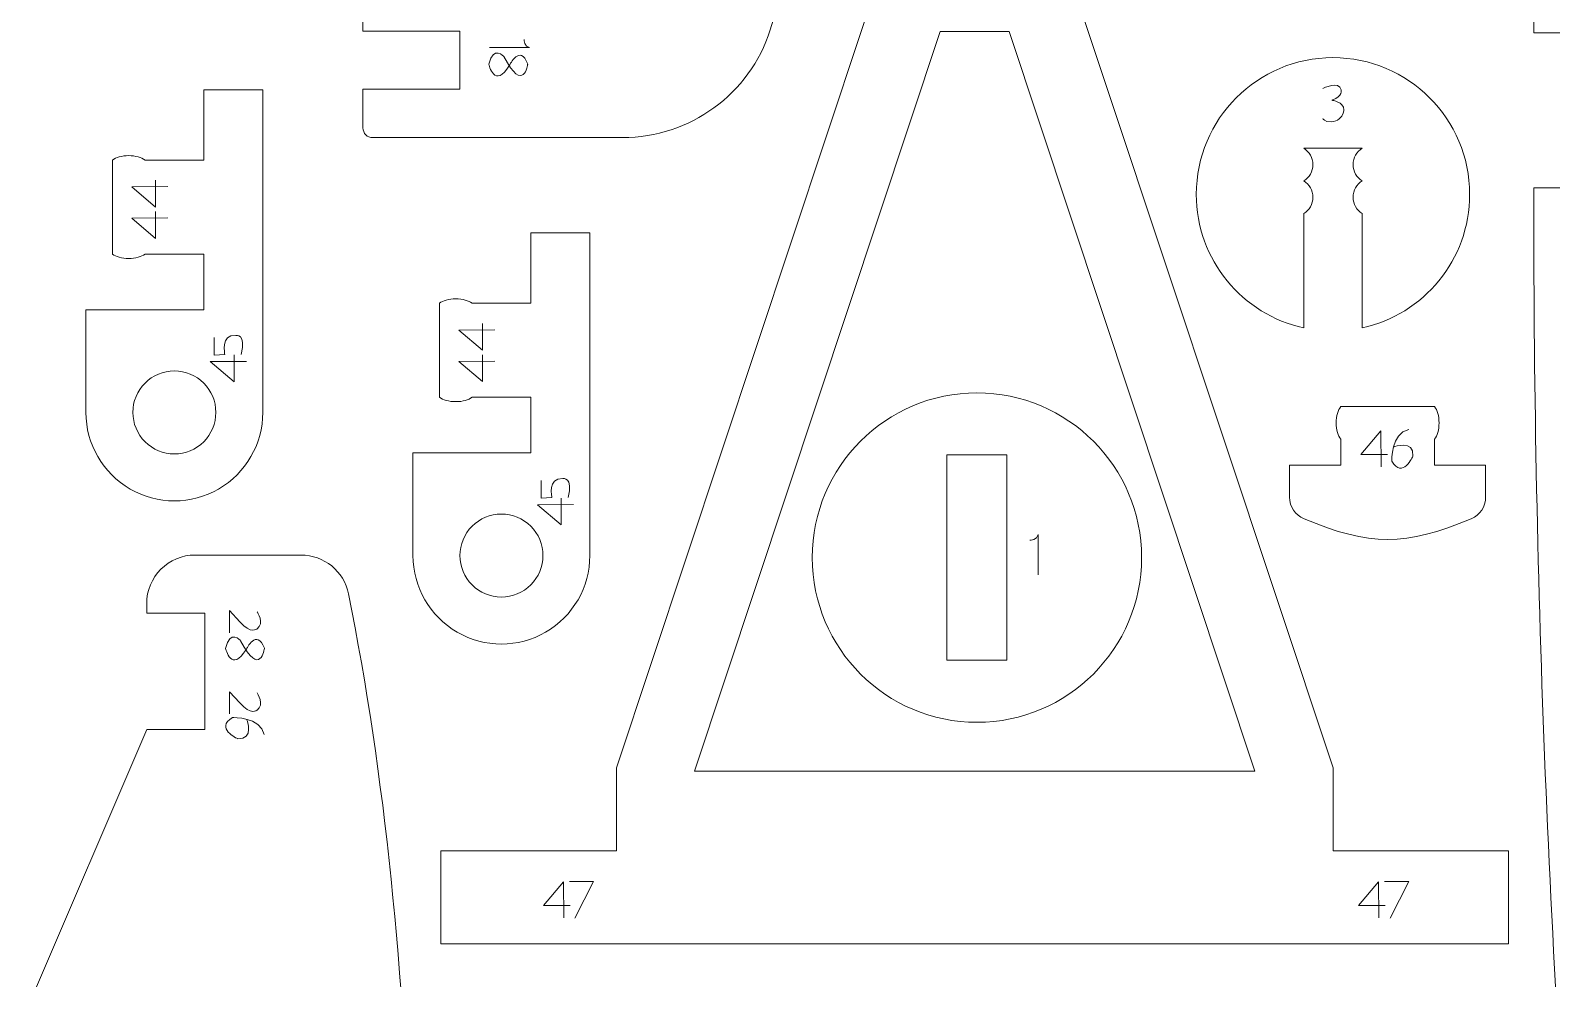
# Model space of a CAD drawing. Header units: centimetres. Extents: x -25 to 25, y -32.5 to 32.5.
# Drawn here: x -14.61 to -6.68, y -4.55 to 0.4 of the extents above; entities that cross this region are included whole.
import ezdxf

# ---------------------------------------------------------------- set-up
doc = ezdxf.new("R2010")
doc.units = ezdxf.units.CM
doc.header["$MEASUREMENT"] = 0
doc.layers.add('Capa 1', color=7, linetype='Continuous')

msp = doc.modelspace()

# ---------------------------------------------------------------- linework, layer by layer
at = {"layer": 'Capa 1', "color": 250, "lineweight": 9}
for points, knots in [([(-12.87638, 6.05068), (-12.87638, 6.06406), (-12.87109, 6.07689), (-12.86161, 6.08637), (-12.86161, 6.08637), (-12.85215, 6.09584), (-12.83926, 6.10118), (-12.82588, 6.10118), (-12.82588, 6.10118), (-12.82588, 6.10118), (-11.5227, 6.10118), (-11.5227, 6.10118), (-11.5227, 6.10118), (-11.17166, 6.1013), (-10.86058, 5.87417), (-10.7532, 5.53995), (-10.7532, 5.53995), (-10.21686, 3.86875), (-10.21708, 2.07062), (-10.7532, 0.39936), (-10.7532, 0.39936), (-10.86035, 0.06505), (-11.17166, -0.16177), (-11.5227, -0.16189), (-11.5227, -0.16189), (-11.5227, -0.16189), (-12.82588, -0.16189), (-12.82588, -0.16189), (-12.82588, -0.16189), (-12.83926, -0.16189), (-12.85209, -0.15658), (-12.86157, -0.14712), (-12.86157, -0.14712), (-12.87105, -0.13767), (-12.87638, -0.12477), (-12.87638, -0.11137), (-12.87638, -0.11137), (-12.87638, -0.11137), (-12.87638, 0.09067), (-12.87638, 0.09067), (-12.87638, 0.09067), (-12.87638, 0.09067), (-12.37129, 0.09067), (-12.37129, 0.09067), (-12.37129, 0.09067), (-12.37129, 0.09067), (-12.37129, 0.3937), (-12.37129, 0.3937), (-12.37129, 0.3937), (-12.37129, 0.3937), (-12.87638, 0.3937), (-12.87638, 0.3937), (-12.87638, 0.3937), (-12.87638, 0.3937), (-12.87638, 0.74728), (-12.87638, 0.74728), (-12.87638, 0.74728), (-12.87638, 0.76066), (-12.87109, 0.77349), (-12.86161, 0.78297), (-12.86161, 0.78297), (-12.85215, 0.79244), (-12.83926, 0.79778), (-12.82588, 0.79778), (-12.82588, 0.79778), (-12.82588, 0.79778), (-12.70591, 0.79778), (-12.70591, 0.79778), (-12.70591, 0.79778), (-12.68653, 0.79778), (-12.66887, 0.80884), (-12.66044, 0.82628), (-12.66044, 0.82628), (-12.00554, 2.18067), (-12.00514, 3.75882), (-12.66044, 5.113), (-12.66044, 5.113), (-12.66889, 5.13044), (-12.68653, 5.14153), (-12.70591, 5.14151), (-12.70591, 5.14151), (-12.70591, 5.14151), (-12.82588, 5.14151), (-12.82588, 5.14151), (-12.82588, 5.14151), (-12.83926, 5.14151), (-12.85209, 5.14682), (-12.86157, 5.15628), (-12.86157, 5.15628), (-12.87105, 5.16573), (-12.87638, 5.17863), (-12.87638, 5.19203), (-12.87638, 5.19203), (-12.87638, 5.19203), (-12.87638, 5.54558), (-12.87638, 5.54558), (-12.87638, 5.54558), (-12.87638, 5.54558), (-12.37129, 5.54558), (-12.37129, 5.54558), (-12.37129, 5.54558), (-12.37129, 5.54558), (-12.37129, 5.84864), (-12.37129, 5.84864), (-12.37129, 5.84864), (-12.37129, 5.84864), (-12.87638, 5.84864), (-12.87638, 5.84864), (-12.87638, 5.84864), (-12.87638, 5.84864), (-12.87638, 6.05068), (-12.87638, 6.05068)], [0, 0, 0, 0, 0.0344828, 0.0344828, 0.0344828, 0.0344828, 0.0689655, 0.0689655, 0.0689655, 0.0689655, 0.1034483, 0.1034483, 0.1034483, 0.1034483, 0.137931, 0.137931, 0.137931, 0.137931, 0.1724138, 0.1724138, 0.1724138, 0.1724138, 0.2068966, 0.2068966, 0.2068966, 0.2068966, 0.2413793, 0.2413793, 0.2413793, 0.2413793, 0.2758621, 0.2758621, 0.2758621, 0.2758621, 0.3103448, 0.3103448, 0.3103448, 0.3103448, 0.3448276, 0.3448276, 0.3448276, 0.3448276, 0.3793103, 0.3793103, 0.3793103, 0.3793103, 0.4137931, 0.4137931, 0.4137931, 0.4137931, 0.4482759, 0.4482759, 0.4482759, 0.4482759, 0.4827586, 0.4827586, 0.4827586, 0.4827586, 0.5172414, 0.5172414, 0.5172414, 0.5172414, 0.5517241, 0.5517241, 0.5517241, 0.5517241, 0.5862069, 0.5862069, 0.5862069, 0.5862069, 0.6206897, 0.6206897, 0.6206897, 0.6206897, 0.6551724, 0.6551724, 0.6551724, 0.6551724, 0.6896552, 0.6896552, 0.6896552, 0.6896552, 0.7241379, 0.7241379, 0.7241379, 0.7241379, 0.7586207, 0.7586207, 0.7586207, 0.7586207, 0.7931034, 0.7931034, 0.7931034, 0.7931034, 0.8275862, 0.8275862, 0.8275862, 0.8275862, 0.862069, 0.862069, 0.862069, 0.862069, 0.8965517, 0.8965517, 0.8965517, 0.8965517, 0.9310345, 0.9310345, 0.9310345, 0.9310345, 1, 1, 1, 1]), ([(-1.3168, -0.4231), (-1.3168, -0.4231), (-1.3168, 0.38503), (-1.3168, 0.38503), (-1.3168, 0.38503), (-1.3168, 0.38503), (-1.01376, 0.38503), (-1.01376, 0.38503), (-1.01376, 0.38503), (-1.01376, 0.38503), (-1.01376, 4.01342), (-1.01376, 4.01342), (-1.01376, 4.01342), (-2.91752, 4.3615), (-4.86798, 4.36158), (-6.77174, 4.01342), (-6.77174, 4.01342), (-6.77174, 4.01342), (-6.77174, 0.38503), (-6.77174, 0.38503), (-6.77174, 0.38503), (-6.77174, 0.38503), (-6.46868, 0.38503), (-6.46868, 0.38503), (-6.46868, 0.38503), (-6.46868, 0.38503), (-6.46868, -0.4231), (-6.46868, -0.4231)], [0, 0, 0, 0, 0.125, 0.125, 0.125, 0.125, 0.25, 0.25, 0.25, 0.25, 0.375, 0.375, 0.375, 0.375, 0.5, 0.5, 0.5, 0.5, 0.625, 0.625, 0.625, 0.625, 0.75, 0.75, 0.75, 0.75, 1, 1, 1, 1]), ([(-10.09375, 3.12097), (-10.09375, 3.12097), (-10.09375, 0.94761), (-10.09375, 0.94761), (-10.09375, 0.94761), (-10.09375, 0.94761), (-11.55521, -3.44663), (-11.55521, -3.44663), (-11.55521, -3.44663), (-11.55521, -3.44663), (-11.55521, -3.87984), (-11.55521, -3.87984), (-11.55521, -3.87984), (-12.0573, -3.87984), (-12.0314, -3.87984), (-12.47023, -3.87984), (-12.47023, -3.87984), (-12.47023, -3.87984), (-12.47023, -4.36464), (-12.47023, -4.36464), (-12.47023, -4.36464), (-12.47023, -4.36464), (-6.90319, -4.36464), (-6.90319, -4.36464), (-6.90319, -4.36464), (-6.90319, -4.36464), (-6.90319, -3.87984), (-6.90319, -3.87984), (-6.90319, -3.87984), (-7.33947, -3.87984), (-7.31465, -3.87984), (-7.81821, -3.87984), (-7.81821, -3.87984), (-7.81821, -3.87984), (-7.81821, -3.44663), (-7.81821, -3.44663), (-7.81821, -3.44663), (-7.81821, -3.44663), (-9.27973, 0.94761), (-9.27973, 0.94761), (-9.27973, 0.94761), (-9.27973, 0.94761), (-9.27973, 3.12097), (-9.27973, 3.12097), (-9.27973, 3.12097), (-9.27973, 3.12097), (-10.09375, 3.12097), (-10.09375, 3.12097)], [0, 0, 0, 0, 0.0769231, 0.0769231, 0.0769231, 0.0769231, 0.1538462, 0.1538462, 0.1538462, 0.1538462, 0.2307692, 0.2307692, 0.2307692, 0.2307692, 0.3076923, 0.3076923, 0.3076923, 0.3076923, 0.3846154, 0.3846154, 0.3846154, 0.3846154, 0.4615385, 0.4615385, 0.4615385, 0.4615385, 0.5384615, 0.5384615, 0.5384615, 0.5384615, 0.6153846, 0.6153846, 0.6153846, 0.6153846, 0.6923077, 0.6923077, 0.6923077, 0.6923077, 0.7692308, 0.7692308, 0.7692308, 0.7692308, 0.8461538, 0.8461538, 0.8461538, 0.8461538, 1, 1, 1, 1]), ([(-9.86673, 0.39139), (-9.86673, 0.39139), (-11.14818, -3.46455), (-11.14818, -3.46455), (-11.14818, -3.46455), (-11.14818, -3.46455), (-8.22524, -3.46455), (-8.22524, -3.46455), (-8.22524, -3.46455), (-8.22524, -3.46455), (-9.50669, 0.39139), (-9.50669, 0.39139), (-9.50669, 0.39139), (-9.50669, 0.39139), (-9.86673, 0.39139), (-9.86673, 0.39139)], [0, 0, 0, 0, 0.2, 0.2, 0.2, 0.2, 0.4, 0.4, 0.4, 0.4, 0.6, 0.6, 0.6, 0.6, 1, 1, 1, 1]), ([(-7.66716, -0.55753), (-7.66716, -0.55753), (-7.66716, -1.15397), (-7.66716, -1.15397), (-7.66716, -1.15397), (-7.34639, -1.08451), (-7.10605, -0.79913), (-7.10605, -0.45755), (-7.10605, -0.45755), (-7.10605, -0.06398), (-7.42509, 0.25506), (-7.81866, 0.25506), (-7.81866, 0.25506), (-8.21223, 0.25506), (-8.53128, -0.06398), (-8.53128, -0.45755), (-8.53128, -0.45755), (-8.53128, -0.79913), (-8.29094, -1.08452), (-7.97016, -1.15397), (-7.97016, -1.15397), (-7.97016, -1.15397), (-7.97017, -0.5577), (-7.97017, -0.5577)], [0, 0, 0, 0, 0.1428571, 0.1428571, 0.1428571, 0.1428571, 0.2857143, 0.2857143, 0.2857143, 0.2857143, 0.4285714, 0.4285714, 0.4285714, 0.4285714, 0.5714286, 0.5714286, 0.5714286, 0.5714286, 0.7142857, 0.7142857, 0.7142857, 0.7142857, 1, 1, 1, 1]), ([(-14.01269, -0.27903), (-14.01269, -0.27903), (-13.70666, -0.27903), (-13.70666, -0.27903), (-13.70666, -0.27903), (-13.70666, -0.27903), (-13.70666, 0.08817), (-13.70666, 0.08817), (-13.70666, 0.08817), (-13.70666, 0.08817), (-13.39849, 0.08817), (-13.39849, 0.08817), (-13.39849, 0.08817), (-13.39849, 0.08817), (-13.39849, -1.5942), (-13.39849, -1.5942), (-13.39849, -1.5942), (-13.39849, -1.759), (-13.4864, -1.91124), (-13.62908, -1.99363), (-13.62908, -1.99363), (-13.77176, -2.076), (-13.94759, -2.076), (-14.09027, -1.99363), (-14.09027, -1.99363), (-14.23296, -1.91124), (-14.32087, -1.759), (-14.32087, -1.5942), (-14.32087, -1.5942), (-14.32087, -1.5942), (-14.32087, -1.05959), (-14.32087, -1.05959), (-14.32087, -1.05959), (-14.32087, -1.05959), (-13.70666, -1.05959), (-13.70666, -1.05959), (-13.70666, -1.05959), (-13.70666, -1.05959), (-13.70666, -0.76869), (-13.70666, -0.76869), (-13.70666, -0.76869), (-13.70666, -0.76869), (-14.01269, -0.76869), (-14.01269, -0.76869)], [0, 0, 0, 0, 0.0833333, 0.0833333, 0.0833333, 0.0833333, 0.1666667, 0.1666667, 0.1666667, 0.1666667, 0.25, 0.25, 0.25, 0.25, 0.3333333, 0.3333333, 0.3333333, 0.3333333, 0.4166667, 0.4166667, 0.4166667, 0.4166667, 0.5, 0.5, 0.5, 0.5, 0.5833333, 0.5833333, 0.5833333, 0.5833333, 0.6666667, 0.6666667, 0.6666667, 0.6666667, 0.75, 0.75, 0.75, 0.75, 0.8333333, 0.8333333, 0.8333333, 0.8333333, 1, 1, 1, 1]), ([(-14.01269, -0.27903), (-14.03065, -0.26504), (-14.06204, -0.25577), (-14.09775, -0.25577), (-14.09775, -0.25577), (-14.13347, -0.25577), (-14.16486, -0.26504), (-14.18281, -0.27903)], [0, 0, 0, 0, 0.3333333, 0.3333333, 0.3333333, 0.3333333, 1, 1, 1, 1]), ([(-6.77172, -0.4231), (-6.77425, -2.39852), (-6.69649, -4.37306), (-6.53858, -6.34217), (-6.53858, -6.34217), (-4.79754, -6.74624), (-2.98788, -6.74636), (-1.24687, -6.34217), (-1.24687, -6.34217), (-1.08897, -4.37306), (-1.01119, -2.39852), (-1.01375, -0.4231), (-1.01375, -0.4231), (-1.01375, -0.4231), (-6.77172, -0.4231), (-6.77172, -0.4231)], [0, 0, 0, 0, 0.2, 0.2, 0.2, 0.2, 0.4, 0.4, 0.4, 0.4, 0.6, 0.6, 0.6, 0.6, 1, 1, 1, 1]), ([(-12.30745, -1.02528), (-12.30745, -1.02528), (-12.00142, -1.02528), (-12.00142, -1.02528), (-12.00142, -1.02528), (-12.00142, -1.02528), (-12.00142, -0.65808), (-12.00142, -0.65808), (-12.00142, -0.65808), (-12.00142, -0.65808), (-11.69325, -0.65808), (-11.69325, -0.65808), (-11.69325, -0.65808), (-11.69325, -0.65808), (-11.69325, -2.34045), (-11.69325, -2.34045), (-11.69325, -2.34045), (-11.69325, -2.50525), (-11.78116, -2.65749), (-11.92384, -2.73988), (-11.92384, -2.73988), (-12.06652, -2.82225), (-12.24235, -2.82225), (-12.38503, -2.73988), (-12.38503, -2.73988), (-12.52772, -2.65749), (-12.61563, -2.50525), (-12.61563, -2.34045), (-12.61563, -2.34045), (-12.61563, -2.34045), (-12.61563, -1.80584), (-12.61563, -1.80584), (-12.61563, -1.80584), (-12.61563, -1.80584), (-12.00142, -1.80584), (-12.00142, -1.80584), (-12.00142, -1.80584), (-12.00142, -1.80584), (-12.00142, -1.51494), (-12.00142, -1.51494), (-12.00142, -1.51494), (-12.00142, -1.51494), (-12.30745, -1.51494), (-12.30745, -1.51494)], [0, 0, 0, 0, 0.0833333, 0.0833333, 0.0833333, 0.0833333, 0.1666667, 0.1666667, 0.1666667, 0.1666667, 0.25, 0.25, 0.25, 0.25, 0.3333333, 0.3333333, 0.3333333, 0.3333333, 0.4166667, 0.4166667, 0.4166667, 0.4166667, 0.5, 0.5, 0.5, 0.5, 0.5833333, 0.5833333, 0.5833333, 0.5833333, 0.6666667, 0.6666667, 0.6666667, 0.6666667, 0.75, 0.75, 0.75, 0.75, 0.8333333, 0.8333333, 0.8333333, 0.8333333, 1, 1, 1, 1]), ([(-14.01269, -0.76869), (-14.03065, -0.78268), (-14.06204, -0.79195), (-14.09775, -0.79195), (-14.09775, -0.79195), (-14.13347, -0.79195), (-14.16486, -0.78268), (-14.18281, -0.76869)], [0, 0, 0, 0, 0.3333333, 0.3333333, 0.3333333, 0.3333333, 1, 1, 1, 1]), ([(-12.30745, -1.02528), (-12.32541, -1.01129), (-12.3568, -1.00202), (-12.39251, -1.00202), (-12.39251, -1.00202), (-12.42823, -1.00202), (-12.45962, -1.01129), (-12.47757, -1.02528)], [0, 0, 0, 0, 0.3333333, 0.3333333, 0.3333333, 0.3333333, 1, 1, 1, 1]), ([(-13.85968, -1.37783), (-13.91711, -1.37788), (-13.97219, -1.40072), (-14.01274, -1.44135), (-14.01274, -1.44135), (-14.05332, -1.48199), (-14.07613, -1.5368), (-14.07609, -1.5942), (-14.07609, -1.5942), (-14.07605, -1.65163), (-14.0532, -1.7067), (-14.01257, -1.7473), (-14.01257, -1.7473), (-13.97194, -1.78785), (-13.91711, -1.81064), (-13.85968, -1.8106), (-13.85968, -1.8106), (-13.80229, -1.81056), (-13.74721, -1.78772), (-13.70662, -1.74708), (-13.70662, -1.74708), (-13.66603, -1.70645), (-13.64327, -1.65163), (-13.64331, -1.5942), (-13.64331, -1.5942), (-13.64335, -1.5368), (-13.6662, -1.48173), (-13.70683, -1.44114), (-13.70683, -1.44114), (-13.74746, -1.40059), (-13.80229, -1.37779), (-13.85968, -1.37783)], [0, 0, 0, 0, 0.1111111, 0.1111111, 0.1111111, 0.1111111, 0.2222222, 0.2222222, 0.2222222, 0.2222222, 0.3333333, 0.3333333, 0.3333333, 0.3333333, 0.4444444, 0.4444444, 0.4444444, 0.4444444, 0.5555556, 0.5555556, 0.5555556, 0.5555556, 0.6666667, 0.6666667, 0.6666667, 0.6666667, 0.7777778, 0.7777778, 0.7777778, 0.7777778, 1, 1, 1, 1]), ([(-10.53351, -2.35097), (-10.53351, -1.87684), (-10.14915, -1.49248), (-9.67501, -1.49248), (-9.67501, -1.49248), (-9.20088, -1.49248), (-8.81651, -1.87684), (-8.81651, -2.35097), (-8.81651, -2.35097), (-8.81651, -2.8251), (-9.20088, -3.20948), (-9.67501, -3.20948), (-9.67501, -3.20948), (-10.14915, -3.20948), (-10.53351, -2.8251), (-10.53351, -2.35097)], [0, 0, 0, 0, 0.2, 0.2, 0.2, 0.2, 0.4, 0.4, 0.4, 0.4, 0.6, 0.6, 0.6, 0.6, 1, 1, 1, 1]), ([(-12.30745, -1.51494), (-12.32541, -1.52893), (-12.3568, -1.5382), (-12.39251, -1.5382), (-12.39251, -1.5382), (-12.42823, -1.5382), (-12.45962, -1.52893), (-12.47757, -1.51494)], [0, 0, 0, 0, 0.3333333, 0.3333333, 0.3333333, 0.3333333, 1, 1, 1, 1]), ([(-7.7784, -1.73413), (-7.79239, -1.71618), (-7.80166, -1.68479), (-7.80166, -1.64907), (-7.80166, -1.64907), (-7.80166, -1.61336), (-7.79239, -1.58197), (-7.7784, -1.56401)], [0, 0, 0, 0, 0.3333333, 0.3333333, 0.3333333, 0.3333333, 1, 1, 1, 1]), ([(-7.2888, -1.73413), (-7.27481, -1.71618), (-7.26554, -1.68479), (-7.26554, -1.64907), (-7.26554, -1.64907), (-7.26554, -1.61336), (-7.27481, -1.58197), (-7.2888, -1.56401)], [0, 0, 0, 0, 0.3333333, 0.3333333, 0.3333333, 0.3333333, 1, 1, 1, 1]), ([(-7.7784, -1.73412), (-7.7784, -1.73412), (-7.7784, -1.87), (-7.7784, -1.87), (-7.7784, -1.87), (-7.7784, -1.87), (-8.0447, -1.87), (-8.0447, -1.87), (-8.0447, -1.87), (-8.0447, -1.87), (-8.0447, -2.03595), (-8.0447, -2.03595), (-8.0447, -2.03595), (-8.04466, -2.08537), (-8.01505, -2.12986), (-7.96948, -2.1489), (-7.96948, -2.1489), (-7.6259, -2.29244), (-7.44134, -2.29252), (-7.0978, -2.1489), (-7.0978, -2.1489), (-7.05224, -2.12986), (-7.02258, -2.08537), (-7.02258, -2.03595), (-7.02258, -2.03595), (-7.02258, -2.03595), (-7.02258, -1.87), (-7.02258, -1.87), (-7.02258, -1.87), (-7.02258, -1.87), (-7.2888, -1.87), (-7.2888, -1.87), (-7.2888, -1.87), (-7.2888, -1.87), (-7.2888, -1.73412), (-7.2888, -1.73412)], [0, 0, 0, 0, 0.1, 0.1, 0.1, 0.1, 0.2, 0.2, 0.2, 0.2, 0.3, 0.3, 0.3, 0.3, 0.4, 0.4, 0.4, 0.4, 0.5, 0.5, 0.5, 0.5, 0.6, 0.6, 0.6, 0.6, 0.7, 0.7, 0.7, 0.7, 0.8, 0.8, 0.8, 0.8, 1, 1, 1, 1]), ([(-9.51846, -1.81567), (-9.51846, -1.81567), (-9.51846, -2.88628), (-9.51846, -2.88628), (-9.51846, -2.88628), (-9.51846, -2.88628), (-9.83156, -2.88628), (-9.83156, -2.88628), (-9.83156, -2.88628), (-9.83156, -2.88628), (-9.83156, -1.81567), (-9.83156, -1.81567), (-9.83156, -1.81567), (-9.83156, -1.81567), (-9.51846, -1.81567), (-9.51846, -1.81567)], [0, 0, 0, 0, 0.2, 0.2, 0.2, 0.2, 0.4, 0.4, 0.4, 0.4, 0.6, 0.6, 0.6, 0.6, 1, 1, 1, 1]), ([(-12.15444, -2.12408), (-12.21187, -2.12413), (-12.26695, -2.14697), (-12.3075, -2.1876), (-12.3075, -2.1876), (-12.34808, -2.22824), (-12.37089, -2.28305), (-12.37085, -2.34045), (-12.37085, -2.34045), (-12.37081, -2.39788), (-12.34796, -2.45295), (-12.30733, -2.49355), (-12.30733, -2.49355), (-12.2667, -2.5341), (-12.21187, -2.55689), (-12.15444, -2.55685), (-12.15444, -2.55685), (-12.09705, -2.55681), (-12.04197, -2.53397), (-12.00138, -2.49333), (-12.00138, -2.49333), (-11.96079, -2.4527), (-11.93803, -2.39788), (-11.93807, -2.34045), (-11.93807, -2.34045), (-11.93811, -2.28305), (-11.96096, -2.22798), (-12.00159, -2.18739), (-12.00159, -2.18739), (-12.04222, -2.14684), (-12.09705, -2.12404), (-12.15444, -2.12408)], [0, 0, 0, 0, 0.1111111, 0.1111111, 0.1111111, 0.1111111, 0.2222222, 0.2222222, 0.2222222, 0.2222222, 0.3333333, 0.3333333, 0.3333333, 0.3333333, 0.4444444, 0.4444444, 0.4444444, 0.4444444, 0.5555556, 0.5555556, 0.5555556, 0.5555556, 0.6666667, 0.6666667, 0.6666667, 0.6666667, 0.7777778, 0.7777778, 0.7777778, 0.7777778, 1, 1, 1, 1]), ([(-13.19928, -9.91392), (-13.19928, -9.91392), (-13.75153, -9.91392), (-13.75153, -9.91392), (-13.75153, -9.91392), (-13.81846, -9.91396), (-13.88267, -9.8874), (-13.93003, -9.8401), (-13.93003, -9.8401), (-13.97739, -9.7928), (-14.00403, -9.72829), (-14.00407, -9.66136), (-14.00407, -9.66136), (-14.00407, -9.66136), (-14.00407, -9.61086), (-14.00407, -9.61086), (-14.00407, -9.61086), (-14.00407, -9.61086), (-13.70101, -9.61086), (-13.70101, -9.61086), (-13.70101, -9.61086), (-13.70101, -9.61086), (-13.70101, -9.00481), (-13.70101, -9.00481), (-13.70101, -9.00481), (-13.70101, -9.00481), (-14.00407, -9.00481), (-14.00407, -9.00481), (-14.00407, -9.00481), (-14.00407, -9.00481), (-14.61018, -7.59058), (-14.61018, -7.59058), (-14.61018, -7.59058), (-14.61018, -7.59058), (-14.00407, -7.59058), (-14.00407, -7.59058), (-14.00407, -7.59058), (-14.00407, -7.59058), (-14.00407, -7.28752), (-14.00407, -7.28752), (-14.00407, -7.28752), (-14.00407, -7.28752), (-14.61018, -7.28752), (-14.61018, -7.28752), (-14.61018, -7.28752), (-14.61018, -7.28752), (-14.61018, -4.96413), (-14.61018, -4.96413), (-14.61018, -4.96413), (-14.61018, -4.96413), (-14.00407, -4.96413), (-14.00407, -4.96413), (-14.00407, -4.96413), (-14.00407, -4.96413), (-14.00407, -4.66107), (-14.00407, -4.66107), (-14.00407, -4.66107), (-14.00407, -4.66107), (-14.61018, -4.66107), (-14.61018, -4.66107), (-14.61018, -4.66107), (-14.61018, -4.66107), (-14.00407, -3.24684), (-14.00407, -3.24684), (-14.00407, -3.24684), (-14.00407, -3.24684), (-13.70101, -3.24684), (-13.70101, -3.24684), (-13.70101, -3.24684), (-13.70101, -3.24684), (-13.70101, -2.64079), (-13.70101, -2.64079), (-13.70101, -2.64079), (-13.70101, -2.64079), (-14.00407, -2.64079), (-14.00407, -2.64079), (-14.00407, -2.64079), (-14.00407, -2.64079), (-14.00407, -2.59027), (-14.00407, -2.59027), (-14.00407, -2.59027), (-14.00411, -2.52333), (-13.97755, -2.45913), (-13.93025, -2.41177), (-13.93025, -2.41177), (-13.88295, -2.36441), (-13.81846, -2.33777), (-13.75153, -2.33773), (-13.75153, -2.33773), (-13.75153, -2.33773), (-13.19928, -2.33773), (-13.19928, -2.33773), (-13.19928, -2.33773), (-13.0791, -2.33769), (-12.97552, -2.42256), (-12.95171, -2.54036), (-12.95171, -2.54036), (-12.76265, -3.47762), (-12.65548, -4.54075), (-12.63004, -5.62083), (-12.63004, -5.62083), (-12.63004, -5.62083), (-12.56293, -5.62083), (-12.56293, -5.62083), (-12.56293, -5.62083), (-12.2852, -5.62083), (-12.05794, -5.84814), (-12.05794, -6.12582), (-12.05794, -6.12582), (-12.05794, -6.12582), (-12.05794, -6.12584), (-12.05794, -6.12584), (-12.05794, -6.12584), (-12.05794, -6.40352), (-12.28525, -6.63083), (-12.56293, -6.63083), (-12.56293, -6.63083), (-12.56293, -6.63083), (-12.63005, -6.63083), (-12.63005, -6.63083), (-12.63005, -6.63083), (-12.6555, -7.71089), (-12.7627, -8.77403), (-12.95171, -9.7113), (-12.95171, -9.7113), (-12.97542, -9.82909), (-13.0791, -9.91386), (-13.19928, -9.91392)], [0, 0, 0, 0, 0.030303, 0.030303, 0.030303, 0.030303, 0.0606061, 0.0606061, 0.0606061, 0.0606061, 0.0909091, 0.0909091, 0.0909091, 0.0909091, 0.1212121, 0.1212121, 0.1212121, 0.1212121, 0.1515152, 0.1515152, 0.1515152, 0.1515152, 0.1818182, 0.1818182, 0.1818182, 0.1818182, 0.2121212, 0.2121212, 0.2121212, 0.2121212, 0.2424242, 0.2424242, 0.2424242, 0.2424242, 0.2727273, 0.2727273, 0.2727273, 0.2727273, 0.3030303, 0.3030303, 0.3030303, 0.3030303, 0.3333333, 0.3333333, 0.3333333, 0.3333333, 0.3636364, 0.3636364, 0.3636364, 0.3636364, 0.3939394, 0.3939394, 0.3939394, 0.3939394, 0.4242424, 0.4242424, 0.4242424, 0.4242424, 0.4545455, 0.4545455, 0.4545455, 0.4545455, 0.4848485, 0.4848485, 0.4848485, 0.4848485, 0.5151515, 0.5151515, 0.5151515, 0.5151515, 0.5454545, 0.5454545, 0.5454545, 0.5454545, 0.5757576, 0.5757576, 0.5757576, 0.5757576, 0.6060606, 0.6060606, 0.6060606, 0.6060606, 0.6363636, 0.6363636, 0.6363636, 0.6363636, 0.6666667, 0.6666667, 0.6666667, 0.6666667, 0.6969697, 0.6969697, 0.6969697, 0.6969697, 0.7272727, 0.7272727, 0.7272727, 0.7272727, 0.7575758, 0.7575758, 0.7575758, 0.7575758, 0.7878788, 0.7878788, 0.7878788, 0.7878788, 0.8181818, 0.8181818, 0.8181818, 0.8181818, 0.8484848, 0.8484848, 0.8484848, 0.8484848, 0.8787879, 0.8787879, 0.8787879, 0.8787879, 0.9090909, 0.9090909, 0.9090909, 0.9090909, 0.9393939, 0.9393939, 0.9393939, 0.9393939, 1, 1, 1, 1])]:
    msp.add_open_spline(points, degree=3, knots=knots, dxfattribs=at)
at = {"layer": 'Capa 1', "color": 22, "lineweight": 5}
for points, knots in [([(-12.11158, 0.21628), (-12.11158, 0.21628), (-12.05787, 0.32809), (-12.0174, 0.22102), (-12.0174, 0.22102), (-12.0174, 0.22102), (-12.03858, 0.06432), (-12.14125, 0.26033), (-12.14125, 0.26033), (-12.14125, 0.26033), (-12.19662, 0.32399), (-12.22026, 0.22068), (-12.22026, 0.22068), (-12.22026, 0.22068), (-12.18896, 0.08727), (-12.11158, 0.21628)], [0, 0, 0, 0, 0.2, 0.2, 0.2, 0.2, 0.4, 0.4, 0.4, 0.4, 0.6, 0.6, 0.6, 0.6, 1, 1, 1, 1]), ([(-7.87142, -0.06238), (-7.87142, -0.06238), (-7.86419, -0.08086), (-7.82814, -0.07966), (-7.82814, -0.07966), (-7.80943, -0.07904), (-7.79603, -0.07235), (-7.78631, -0.0647), (-7.78631, -0.0647), (-7.76261, -0.046), (-7.76139, -0.01696), (-7.76139, -0.01696), (-7.76139, -0.01696), (-7.76261, 0.02475), (-7.82383, 0.03279), (-7.82383, 0.03279), (-7.82383, 0.03279), (-7.76387, 0.05508), (-7.77624, 0.08721), (-7.77624, 0.08721), (-7.77624, 0.08721), (-7.78488, 0.13664), (-7.87142, 0.09465), (-7.87142, 0.09465)], [0, 0, 0, 0, 0.1428571, 0.1428571, 0.1428571, 0.1428571, 0.2857143, 0.2857143, 0.2857143, 0.2857143, 0.4285714, 0.4285714, 0.4285714, 0.4285714, 0.5714286, 0.5714286, 0.5714286, 0.5714286, 0.7142857, 0.7142857, 0.7142857, 0.7142857, 1, 1, 1, 1]), ([(-13.9584, -0.38391), (-13.9584, -0.38391), (-13.9584, -0.52357), (-13.9584, -0.52357), (-13.9584, -0.52357), (-13.9584, -0.52357), (-14.08201, -0.41852), (-14.08201, -0.41852), (-14.08201, -0.41852), (-14.08201, -0.41852), (-13.8941, -0.41731), (-13.8941, -0.41731)], [0, 0, 0, 0, 0.25, 0.25, 0.25, 0.25, 0.5, 0.5, 0.5, 0.5, 1, 1, 1, 1]), ([(-13.9584, -0.54737), (-13.9584, -0.54737), (-13.9584, -0.68703), (-13.9584, -0.68703), (-13.9584, -0.68703), (-13.9584, -0.68703), (-14.08201, -0.58198), (-14.08201, -0.58198), (-14.08201, -0.58198), (-14.08201, -0.58198), (-13.8941, -0.58077), (-13.8941, -0.58077)], [0, 0, 0, 0, 0.25, 0.25, 0.25, 0.25, 0.5, 0.5, 0.5, 0.5, 1, 1, 1, 1]), ([(-13.59655, -1.29184), (-13.59655, -1.29184), (-13.62061, -1.18675), (-13.53938, -1.19293), (-13.53938, -1.19293), (-13.53938, -1.19293), (-13.48369, -1.18182), (-13.5109, -1.29184)], [0, 0, 0, 0, 0.3333333, 0.3333333, 0.3333333, 0.3333333, 1, 1, 1, 1]), ([(-12.25316, -1.13016), (-12.25316, -1.13016), (-12.25316, -1.26982), (-12.25316, -1.26982), (-12.25316, -1.26982), (-12.25316, -1.26982), (-12.37677, -1.16477), (-12.37677, -1.16477), (-12.37677, -1.16477), (-12.37677, -1.16477), (-12.18886, -1.16356), (-12.18886, -1.16356)], [0, 0, 0, 0, 0.25, 0.25, 0.25, 0.25, 0.5, 0.5, 0.5, 0.5, 1, 1, 1, 1]), ([(-13.65238, -1.20366), (-13.65238, -1.20366), (-13.65293, -1.29513), (-13.65293, -1.29513), (-13.65293, -1.29513), (-13.65293, -1.29513), (-13.59655, -1.29184), (-13.59655, -1.29184)], [0, 0, 0, 0, 0.3333333, 0.3333333, 0.3333333, 0.3333333, 1, 1, 1, 1]), ([(-13.54852, -1.29498), (-13.54852, -1.29498), (-13.54852, -1.43464), (-13.54852, -1.43464), (-13.54852, -1.43464), (-13.54852, -1.43464), (-13.67213, -1.32959), (-13.67213, -1.32959), (-13.67213, -1.32959), (-13.67213, -1.32959), (-13.48422, -1.32838), (-13.48422, -1.32838)], [0, 0, 0, 0, 0.25, 0.25, 0.25, 0.25, 0.5, 0.5, 0.5, 0.5, 1, 1, 1, 1]), ([(-12.25316, -1.29362), (-12.25316, -1.29362), (-12.25316, -1.43328), (-12.25316, -1.43328), (-12.25316, -1.43328), (-12.25316, -1.43328), (-12.37677, -1.32823), (-12.37677, -1.32823), (-12.37677, -1.32823), (-12.37677, -1.32823), (-12.18886, -1.32702), (-12.18886, -1.32702)], [0, 0, 0, 0, 0.25, 0.25, 0.25, 0.25, 0.5, 0.5, 0.5, 0.5, 1, 1, 1, 1]), ([(-7.53375, -1.81384), (-7.53375, -1.81384), (-7.67341, -1.81384), (-7.67341, -1.81384), (-7.67341, -1.81384), (-7.67341, -1.81384), (-7.56836, -1.69023), (-7.56836, -1.69023), (-7.56836, -1.69023), (-7.56836, -1.69023), (-7.56715, -1.87814), (-7.56715, -1.87814)], [0, 0, 0, 0, 0.25, 0.25, 0.25, 0.25, 0.5, 0.5, 0.5, 0.5, 1, 1, 1, 1]), ([(-7.50039, -1.77407), (-7.50039, -1.77407), (-7.39655, -1.73352), (-7.4015, -1.82218), (-7.4015, -1.82218), (-7.4015, -1.82218), (-7.45669, -1.94395), (-7.51195, -1.84826), (-7.51195, -1.84826), (-7.51195, -1.84826), (-7.51689, -1.70319), (-7.42298, -1.68343)], [0, 0, 0, 0, 0.25, 0.25, 0.25, 0.25, 0.5, 0.5, 0.5, 0.5, 1, 1, 1, 1]), ([(-11.94714, -1.94991), (-11.94714, -1.94991), (-11.94769, -2.04138), (-11.94769, -2.04138), (-11.94769, -2.04138), (-11.94769, -2.04138), (-11.89131, -2.03809), (-11.89131, -2.03809)], [0, 0, 0, 0, 0.3333333, 0.3333333, 0.3333333, 0.3333333, 1, 1, 1, 1]), ([(-11.89131, -2.03809), (-11.89131, -2.03809), (-11.91537, -1.933), (-11.83414, -1.93918), (-11.83414, -1.93918), (-11.83414, -1.93918), (-11.77845, -1.92807), (-11.80566, -2.03809)], [0, 0, 0, 0, 0.3333333, 0.3333333, 0.3333333, 0.3333333, 1, 1, 1, 1]), ([(-11.84328, -2.04123), (-11.84328, -2.04123), (-11.84328, -2.18089), (-11.84328, -2.18089), (-11.84328, -2.18089), (-11.84328, -2.18089), (-11.96689, -2.07584), (-11.96689, -2.07584), (-11.96689, -2.07584), (-11.96689, -2.07584), (-11.77898, -2.07463), (-11.77898, -2.07463)], [0, 0, 0, 0, 0.25, 0.25, 0.25, 0.25, 0.5, 0.5, 0.5, 0.5, 1, 1, 1, 1]), ([(-13.51862, -2.68525), (-13.51862, -2.68525), (-13.573, -2.62717), (-13.573, -2.62717), (-13.573, -2.62717), (-13.573, -2.62717), (-13.573, -2.74249), (-13.573, -2.74249)], [0, 0, 0, 0, 0.3333333, 0.3333333, 0.3333333, 0.3333333, 1, 1, 1, 1]), ([(-13.42838, -2.63333), (-13.42838, -2.63333), (-13.38757, -2.69516), (-13.42838, -2.72232), (-13.42838, -2.72232), (-13.42838, -2.72232), (-13.45928, -2.75324), (-13.51862, -2.68525)], [0, 0, 0, 0, 0.3333333, 0.3333333, 0.3333333, 0.3333333, 1, 1, 1, 1]), ([(-13.48437, -2.82869), (-13.48437, -2.82869), (-13.43066, -2.71688), (-13.39019, -2.82395), (-13.39019, -2.82395), (-13.39019, -2.82395), (-13.41137, -2.98065), (-13.51404, -2.78464), (-13.51404, -2.78464), (-13.51404, -2.78464), (-13.56941, -2.72098), (-13.59305, -2.82429), (-13.59305, -2.82429), (-13.59305, -2.82429), (-13.56175, -2.9577), (-13.48437, -2.82869)], [0, 0, 0, 0, 0.2, 0.2, 0.2, 0.2, 0.4, 0.4, 0.4, 0.4, 0.6, 0.6, 0.6, 0.6, 1, 1, 1, 1]), ([(-13.51862, -3.10882), (-13.51862, -3.10882), (-13.573, -3.05074), (-13.573, -3.05074), (-13.573, -3.05074), (-13.573, -3.05074), (-13.573, -3.16606), (-13.573, -3.16606)], [0, 0, 0, 0, 0.3333333, 0.3333333, 0.3333333, 0.3333333, 1, 1, 1, 1]), ([(-13.42838, -3.0569), (-13.42838, -3.0569), (-13.38757, -3.11873), (-13.42838, -3.14589), (-13.42838, -3.14589), (-13.42838, -3.14589), (-13.45928, -3.17681), (-13.51862, -3.10882)], [0, 0, 0, 0, 0.3333333, 0.3333333, 0.3333333, 0.3333333, 1, 1, 1, 1]), ([(-13.4815, -3.19669), (-13.4815, -3.19669), (-13.44095, -3.30053), (-13.52961, -3.29558), (-13.52961, -3.29558), (-13.52961, -3.29558), (-13.65138, -3.24039), (-13.55569, -3.18513), (-13.55569, -3.18513), (-13.55569, -3.18513), (-13.41062, -3.18019), (-13.39086, -3.2741)], [0, 0, 0, 0, 0.25, 0.25, 0.25, 0.25, 0.5, 0.5, 0.5, 0.5, 1, 1, 1, 1]), ([(-11.79548, -4.16493), (-11.79548, -4.16493), (-11.93514, -4.16493), (-11.93514, -4.16493), (-11.93514, -4.16493), (-11.93514, -4.16493), (-11.83009, -4.04132), (-11.83009, -4.04132), (-11.83009, -4.04132), (-11.83009, -4.04132), (-11.82888, -4.22923), (-11.82888, -4.22923)], [0, 0, 0, 0, 0.25, 0.25, 0.25, 0.25, 0.5, 0.5, 0.5, 0.5, 1, 1, 1, 1]), ([(-11.79881, -4.04049), (-11.79881, -4.04049), (-11.67355, -4.04049), (-11.67355, -4.04049), (-11.67355, -4.04049), (-11.67355, -4.04049), (-11.77077, -4.23007), (-11.77077, -4.23007)], [0, 0, 0, 0, 0.3333333, 0.3333333, 0.3333333, 0.3333333, 1, 1, 1, 1]), ([(-7.5458, -4.16493), (-7.5458, -4.16493), (-7.68546, -4.16493), (-7.68546, -4.16493), (-7.68546, -4.16493), (-7.68546, -4.16493), (-7.58041, -4.04132), (-7.58041, -4.04132), (-7.58041, -4.04132), (-7.58041, -4.04132), (-7.5792, -4.22923), (-7.5792, -4.22923)], [0, 0, 0, 0, 0.25, 0.25, 0.25, 0.25, 0.5, 0.5, 0.5, 0.5, 1, 1, 1, 1]), ([(-7.54913, -4.04049), (-7.54913, -4.04049), (-7.42387, -4.04049), (-7.42387, -4.04049), (-7.42387, -4.04049), (-7.42387, -4.04049), (-7.52109, -4.23007), (-7.52109, -4.23007)], [0, 0, 0, 0, 0.3333333, 0.3333333, 0.3333333, 0.3333333, 1, 1, 1, 1])]:
    msp.add_open_spline(points, degree=3, knots=knots, dxfattribs=at)
for points in [[(-12.03662, 0.3499), (-12.03662, 0.3499), (-12.03497, 0.30949), (-12.0072, 0.30785)], [(-12.0072, 0.30785), (-12.0072, 0.30785), (-12.21671, 0.30785), (-12.21671, 0.30785)], [(-9.39846, -2.26097), (-9.39846, -2.26097), (-9.35805, -2.25932), (-9.35641, -2.23155)], [(-9.35641, -2.23155), (-9.35641, -2.23155), (-9.35641, -2.44106), (-9.35641, -2.44106)]]:
    msp.add_open_spline(points, degree=3, dxfattribs=at)
at = {"layer": 'Capa 1', "color": 250, "lineweight": 9}
for points in [[(-7.97017, -0.21745), (-7.97017, -0.21745), (-7.66716, -0.21729), (-7.66716, -0.21729)], [(-14.18281, -0.76869), (-14.18281, -0.76869), (-14.18281, -0.27903), (-14.18281, -0.27903)], [(-12.47757, -1.51494), (-12.47757, -1.51494), (-12.47757, -1.02528), (-12.47757, -1.02528)], [(-7.2888, -1.56401), (-7.2888, -1.56401), (-7.7784, -1.56401), (-7.7784, -1.56401)]]:
    msp.add_open_spline(points, degree=3, dxfattribs=at)
at = {"layer": 'Capa 1', "color": 250, "lineweight": 18}
for points in [[(-7.97017, -0.21745), (-7.94219, -0.23541), (-7.92365, -0.2668), (-7.92365, -0.30251), (-7.92365, -0.30251), (-7.92365, -0.33822), (-7.94219, -0.36961), (-7.97017, -0.38757)], [(-7.66716, -0.21729), (-7.69514, -0.23524), (-7.71368, -0.26663), (-7.71368, -0.30235), (-7.71368, -0.30235), (-7.71368, -0.33806), (-7.69514, -0.36945), (-7.66716, -0.38741)], [(-7.97017, -0.38757), (-7.94219, -0.40553), (-7.92365, -0.43692), (-7.92365, -0.47263), (-7.92365, -0.47263), (-7.92365, -0.50835), (-7.94219, -0.53974), (-7.97017, -0.5577)], [(-7.66716, -0.38741), (-7.69514, -0.40537), (-7.71368, -0.43676), (-7.71368, -0.47247), (-7.71368, -0.47247), (-7.71368, -0.50819), (-7.69514, -0.53958), (-7.66716, -0.55753)]]:
    msp.add_open_spline(points, degree=3, knots=[0, 0, 0, 0, 0.3333333, 0.3333333, 0.3333333, 0.3333333, 1, 1, 1, 1], dxfattribs=at)

doc.saveas('drawing.dxf')
